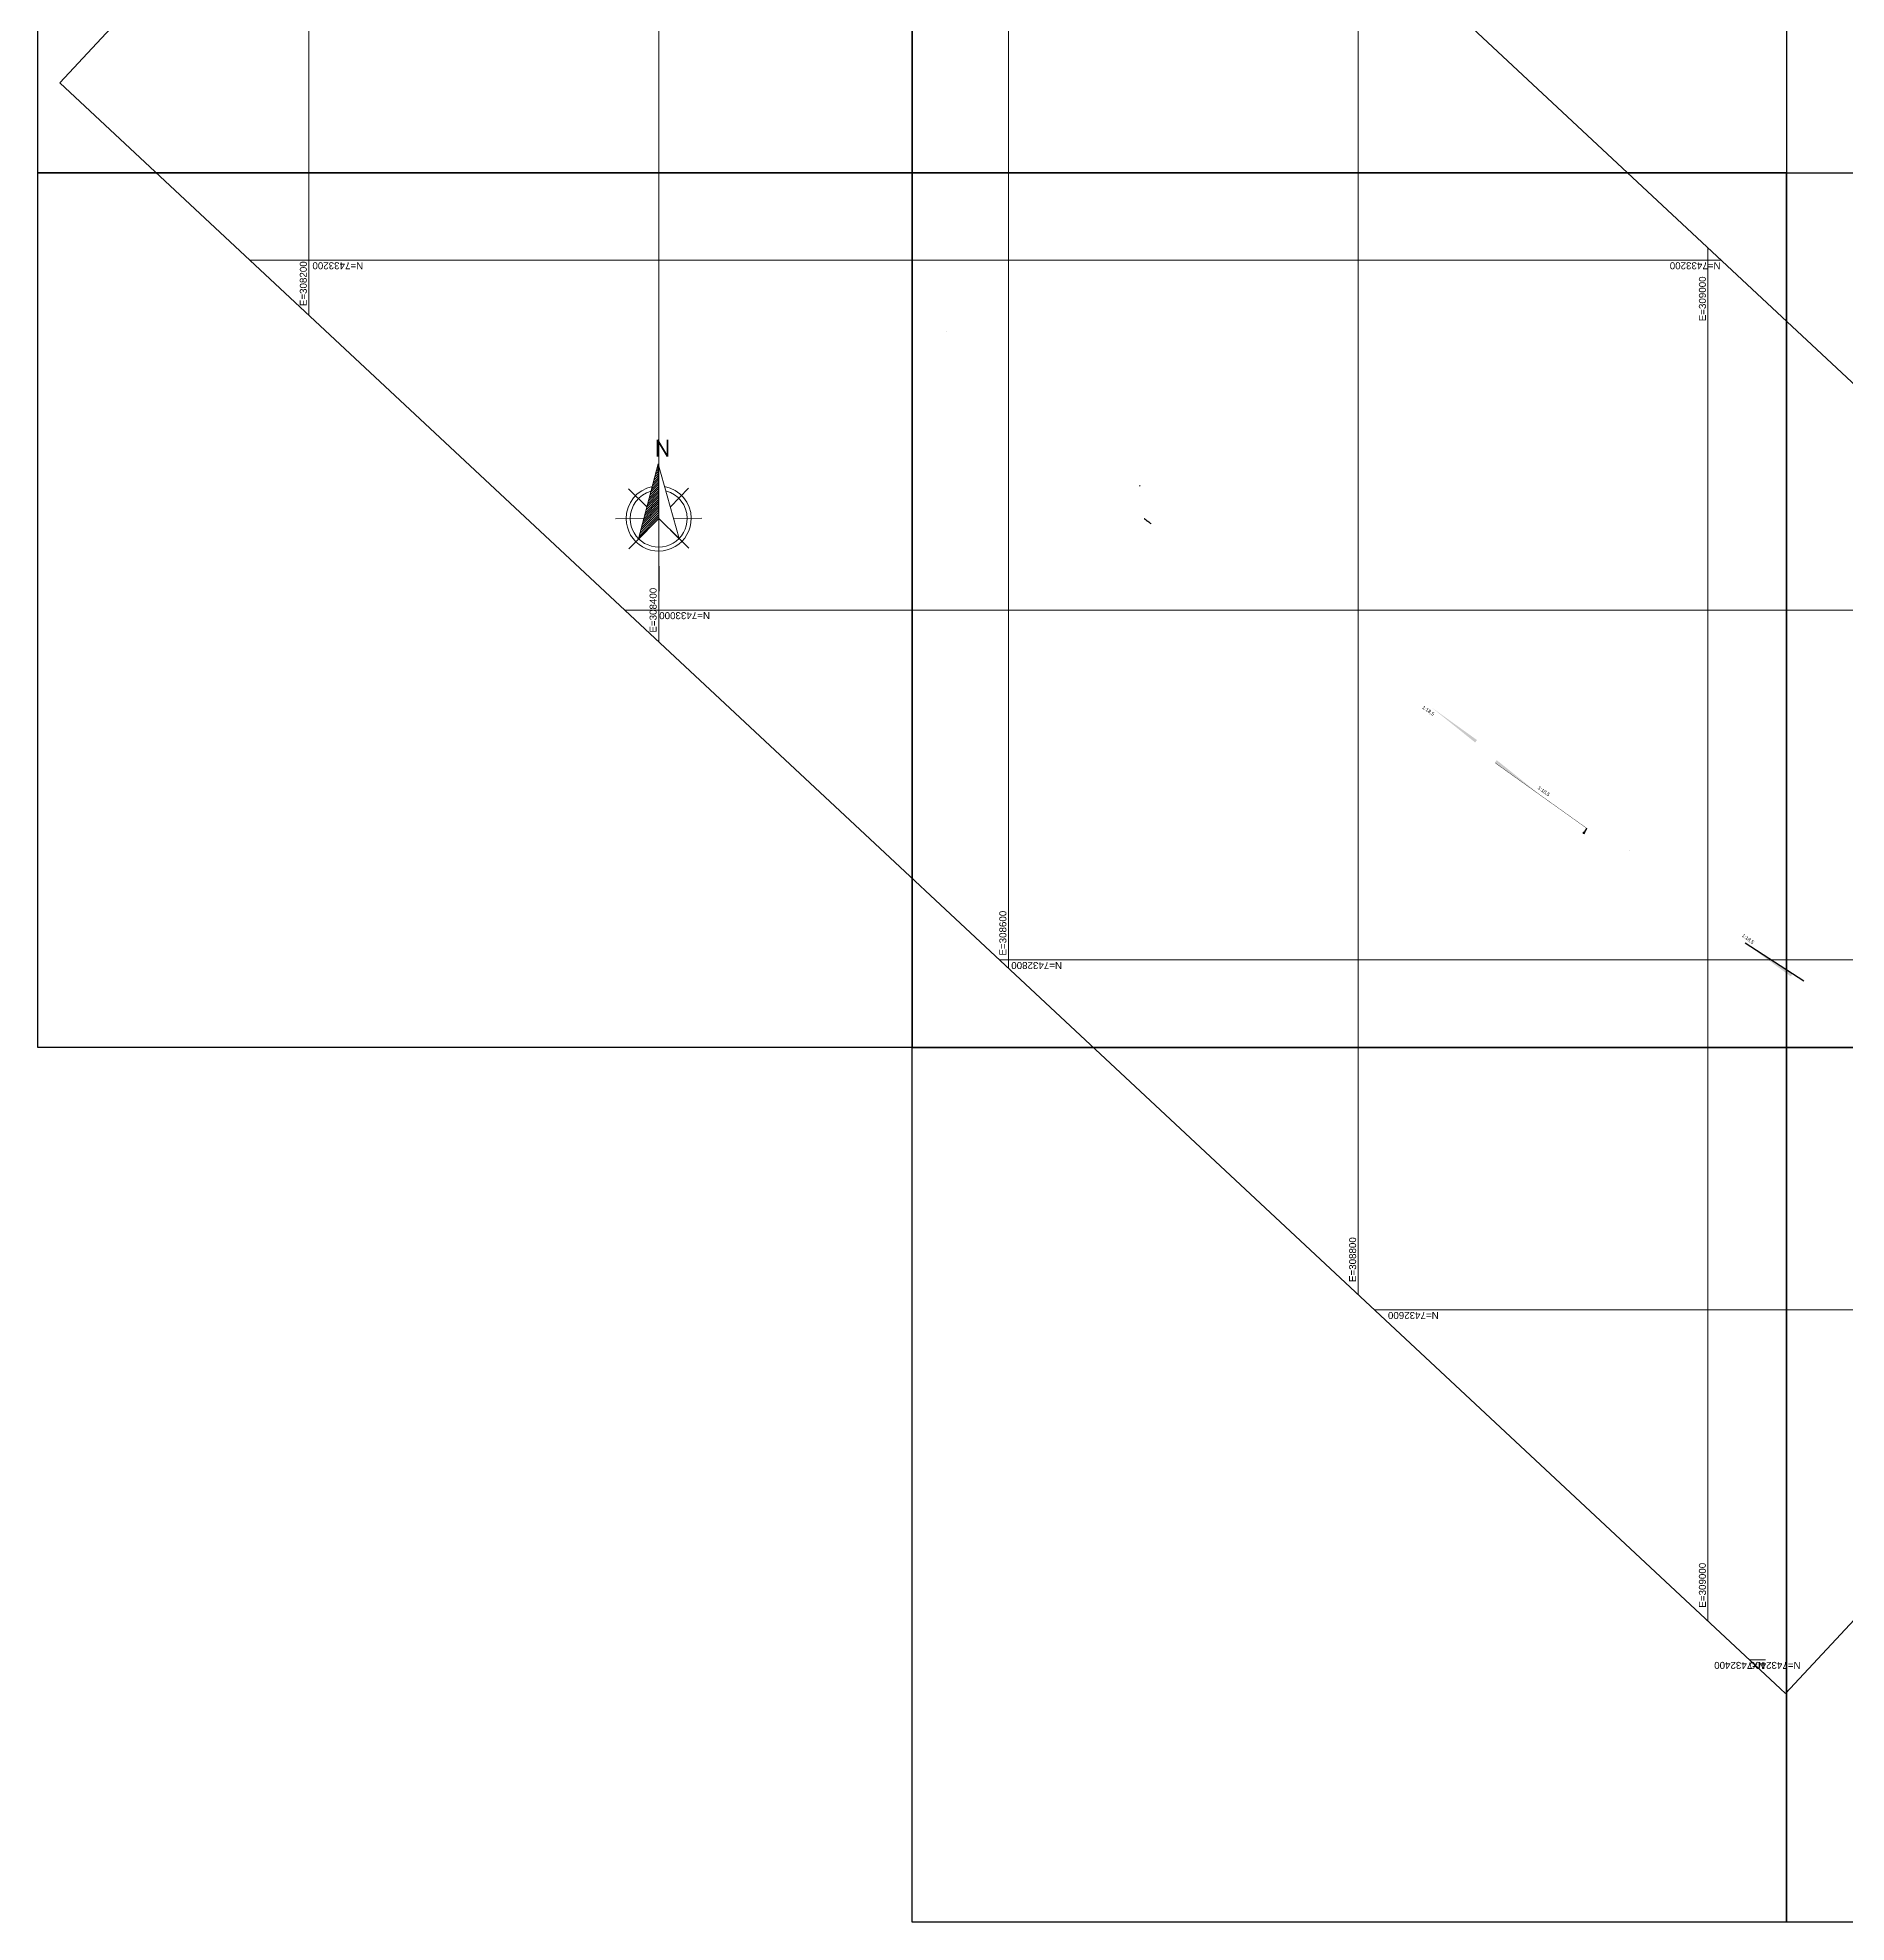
# Model space of a CAD drawing. Header units: metres. Extents: x 307545 to 341809, y 7387092 to 7434457.
# Drawn here: x 308045 to 309079, y 7432250 to 7433327 of the extents above; entities that cross this region are included whole.
import ezdxf
from ezdxf.enums import TextEntityAlignment as Align

# ---------------------------------------------------------------- set-up
doc = ezdxf.new("R2010")
doc.units = ezdxf.units.M
doc.header["$LTSCALE"] = 10
for name, color, linetype, lineweight in [('2 - TIC', 40, 'TIC_LINE', 30), ('A-NORTE', 2, 'Continuous', 9), ('F-VT-MALHA', 8, 'Continuous', 0), ('U-HZ-EIXO TIC_P-V1', 90, 'TIC-P(V1)_LINE', 30)]:
    doc.layers.add(name, color=color, linetype=linetype, lineweight=lineweight)
for name, color, linetype in [('A-IMAGENS', 255, 'Continuous'), ('F-HZ-AMV', 3, 'Continuous'), ('F-SC-MALHA-TXT', 8, 'Continuous')]:
    doc.layers.add(name, color=color, linetype=linetype)
doc.layers.add('A-VIEWPORTS', color=2, linetype='Continuous', plot=False)
doc.styles.add('Arial', font='arial.ttf')
doc.styles.add('R200', font='simplex.shx', dxfattribs={"height": 5})
doc.styles.get("Standard").update_dxf_attribs({"font": 'arial.ttf'})
doc.styles.add('Xref_Eixos$0$Standard', font='simplex.shx')
doc.linetypes.add('TIC-P(V1)_LINE', pattern='A,3.5,-0.25,["TIC-P(V1)",Standard,S=0.175,R=0,X=-0.05,Y=-0.1],-1.15', length=4.9)
doc.linetypes.add('TIC_LINE', pattern='A,3.5,-0.25,["TIC",Standard,S=0.175,R=0,X=-0.05,Y=-0.1],-0.5', length=4.25)
doc.linetypes.add('Xref_Eixos$0$CARGA', pattern='A,5,-5,5,-5,5,-5,5,-5,5,-5,["CARGA",Xref_Eixos$0$Standard,S=2.5,R=0,X=-3.5,Y=-1],-10', length=60)
doc.dimstyles.new('ISO-25', dxfattribs={"dimtxt": 2.5, "dimasz": 2.5, "dimexe": 1.25, "dimexo": 0.625, "dimtad": 1, "dimtxsty": 'Standard', "dimcen": 2.5, "dimadec": 0, "dimazin": 0, "dimtfac": 1, "dimtmove": 0, "dimatfit": 3, "dimfxl": 1, "dimarcsym": 0})
picture_1 = doc.add_image_def('image52.jpg', size_in_pixel=(5000, 5000))
picture_2 = doc.add_image_def('image53.jpg', size_in_pixel=(5000, 5000))
picture_3 = doc.add_image_def('image54.jpg', size_in_pixel=(5000, 5000))
picture_4 = doc.add_image_def('image55.jpg', size_in_pixel=(5000, 5000))
picture_5 = doc.add_image_def('image56.jpg', size_in_pixel=(5000, 5000))
picture_6 = doc.add_image_def('image58.jpg', size_in_pixel=(5000, 5000))
picture_7 = doc.add_image_def('image60.jpg', size_in_pixel=(5000, 5000))

# ---------------------------------------------------------------- blocks, each defined once
blk = doc.blocks.new('*U80')
at = {"layer": 'A-VIEWPORTS', "color": 2, "linetype": 'Continuous', "lineweight": -3}
blk.add_lwpolyline([(309044.3, 7432380.7), (308057.5, 7433301.3), (308449.1, 7433721), (309435.8, 7432800.4)], close=True, dxfattribs=at)
blk = doc.blocks.new('*X81')
at = {"color": 0}
for p, q in [((146.55, -412.41), (147.62, -411.35)), ((146.75, -411.68), (147.62, -410.82)), ((146.95, -410.95), (147.62, -410.29)), ((147.15, -410.22), (147.62, -409.76)), ((147.35, -409.49), (147.62, -409.23)), ((147.55, -408.76), (147.62, -408.7)), ((144.76, -418.98), (147.62, -416.12)), ((144.96, -418.25), (147.62, -415.59)), ((145.16, -417.52), (147.62, -415.06)), ((145.36, -416.79), (147.62, -414.53)), ((145.56, -416.06), (147.62, -414)), ((145.76, -415.33), (147.62, -413.47)), ((145.96, -414.6), (147.62, -412.94)), ((146.16, -413.87), (147.62, -412.41)), ((146.36, -413.14), (147.62, -411.88)), ((143.16, -424.82), (147.62, -420.36)), ((143.36, -424.09), (147.62, -419.83)), ((143.56, -423.36), (147.62, -419.3)), ((143.76, -422.63), (147.62, -418.77)), ((143.96, -421.9), (147.62, -418.24)), ((144.16, -421.17), (147.62, -417.71)), ((144.36, -420.44), (147.62, -417.18)), ((144.56, -419.71), (147.62, -416.65)), ((142.76, -426.28), (147.62, -421.42)), ((142.96, -425.55), (147.62, -420.89))]:
    blk.add_line(p, q, dxfattribs=at)
blk = doc.blocks.new('NORTE')
at = {"layer": 'A-NORTE'}
for p, q in [((0, 72.7), (0, 35.2)), ((-6.7, 48.2), (-17.2, 58.7)), ((6.7, 48.2), (17.2, 58.7)), ((-8.5, 41.5), (-24.7, 41.5)), ((-6.7, 34.8), (-17.2, 24.4)), ((6.7, 34.8), (17.2, 24.4)), ((8.5, 41.5), (24.7, 41.5)), ((0, 28.7), (0, 0))]:
    blk.add_line(p, q, dxfattribs=at)
blk.add_lwpolyline([(-11.7, 30), (0, 72.7), (11.6, 30.1), (0, 41.5), (-11.7, 30)], dxfattribs=at)
for points in [[(-18.6, 41.5, 1), (18.6, 41.5, 0.359415), (3.5, 59.8, 1)], [(-3.5, 59.8, 0.359415), (-18.6, 41.5, 1)]]:
    blk.add_lwpolyline(points, format="xyb", dxfattribs=at)
for start, end in [(105.027, 180), (0, 74.973), (180, 0)]:
    blk.add_arc((0, 41.5), 16.3, start, end, dxfattribs=at)
at = {"layer": 'A-NORTE', "xscale": 2.329019315242768, "yscale": 2.329019315242768, "zscale": 2.329019315242768}
blk.add_blockref('*X81', (-343.8, 1024.1), dxfattribs=at)
at = {"layer": 'A-NORTE', "style": 'R200'}
blk.add_attdef('N', (-2, 77), '', height=9.44, dxfattribs=at)

msp = doc.modelspace()

# ---------------------------------------------------------------- hatches: boundary and pattern name
at = {"layer": 'F-HZ-AMV'}
h = msp.add_hatch(color=250, dxfattribs=at)
h.dxf.hatch_style = 1
h.paths.add_polyline_path([(308866.9, 7432924.3), (308841.6, 7432944.6), (308867.9, 7432925.7)])
h = msp.add_hatch(color=250, dxfattribs=at)
h.dxf.hatch_style = 1
h.paths.add_polyline_path([(308879.2, 7432914.2), (308904.6, 7432893.9), (308878.2, 7432912.7)])
at = {"layer": 'F-HZ-AMV', "ltscale": 5}
msp.add_hatch(color=256, dxfattribs=at).paths.add_polyline_path([(308928.4, 7432873.1, -1), (308929.7, 7432872.2, -1)])
at = {"layer": 'F-HZ-AMV'}
h = msp.add_hatch(color=250, dxfattribs=at)
h.dxf.hatch_style = 1
h.paths.add_polyline_path([(309048.4, 7432792.1), (309021.1, 7432809.7), (309047.4, 7432790.6)])

# ---------------------------------------------------------------- linework, layer by layer
at = {"layer": '2 - TIC', "linetype": 'TIC_LINE', "lineweight": 30}
msp.add_lwpolyline([(309021.2, 7432809.7), (309054.8, 7432788)], dxfattribs=at)
at = {"layer": 'F-HZ-AMV', "ltscale": 5}
msp.add_line((308929.5, 7432873.3), (308930.8, 7432875.1), dxfattribs=at)
at = {"layer": 'F-HZ-AMV', "color": 5, "linetype": 'Xref_Eixos$0$CARGA', "lineweight": 30, "ltscale": 0.1, "flags": 128}
msp.add_lwpolyline([(308675.4, 7433070.9, -0.000063), (308675, 7433071.2)], format="xyb", dxfattribs=at)
at = {"layer": 'F-HZ-AMV', "const_width": 0.2, "flags": 128}
msp.add_lwpolyline([(308930.9, 7432875.1), (308878.2, 7432912.7)], dxfattribs=at)
at = {"layer": 'F-VT-MALHA'}
for p, q in [((308600, 7432795.2), (308600, 7433580.2)), ((308400, 7433546.3), (308400, 7432981.8)), ((308200, 7433418.2), (308200, 7433168.4)), ((308800, 7432608.6), (308800, 7433393.6)), ((309000, 7432422), (309000, 7433207)), ((308166.1, 7433200), (309007.5, 7433200)), ((308380.5, 7433000), (309221.9, 7433000)), ((308594.8, 7432800), (309321.1, 7432800)), ((308809.2, 7432600), (309177, 7432600)), ((309023.6, 7432400), (309032.9, 7432400))]:
    msp.add_line(p, q, dxfattribs=at)
at = {"layer": 'U-HZ-EIXO TIC_P-V1', "color": 90, "linetype": 'TIC-P(V1)_LINE', "lineweight": 30}
msp.add_lwpolyline([(308681.7, 7433049.2), (308681.6, 7433049.3), (308681.3, 7433049.5), (308681, 7433049.7), (308680.9, 7433049.8), (308680.8, 7433049.9), (308680.6, 7433050), (308680.5, 7433050.1), (308680.4, 7433050.2), (308680.3, 7433050.3), (308680.1, 7433050.4), (308680, 7433050.5), (308679.9, 7433050.6), (308679.7, 7433050.6), (308679.6, 7433050.7), (308679.5, 7433050.8), (308679.3, 7433050.9), (308679.2, 7433051), (308679.1, 7433051.1), (308679, 7433051.2), (308678.8, 7433051.3), (308678.7, 7433051.4), (308678.6, 7433051.5), (308678.4, 7433051.6), (308678.3, 7433051.7), (308678.2, 7433051.8), (308678, 7433051.9), (308677.9, 7433052), (308677.8, 7433052.1), (308677.7, 7433052.2)], dxfattribs=at)

# ---------------------------------------------------------------- block references
at = {"layer": 'A-NORTE', "rotation": 0.3942012420536032}
msp.add_blockref('NORTE', (308400.3, 7433010.8), dxfattribs=at).add_auto_attribs({'N': 'N'})
at = {"layer": 'A-VIEWPORTS', "color": 2, "linetype": 'Continuous', "lineweight": -3}
msp.add_blockref('*U80', (0, 0), dxfattribs=at)

# ---------------------------------------------------------------- texts
at = {"layer": 'F-HZ-AMV', "style": 'Arial'}
for rotation, p in [(324.3141, (308840.1, 7432942.5)), (324.4792, (308906.2, 7432896.5)), (323.9945, (309022.9, 7432812.1))]:
    msp.add_attdef('1:18,5', text='1:18,5', height=2, rotation=rotation, dxfattribs=at).set_placement(p, align=Align.MIDDLE_CENTER)
at = {"layer": 'F-SC-MALHA-TXT', "style": 'Arial'}
for s, rotation, p in [('E=308200', 90, (308200, 7433173.7)), ('N=7433200', 180, (309007.2, 7433200)), ('E=308400', 90, (308400, 7432987.1)), ('E=308600', 90, (308600, 7432802.5)), ('E=308800', 90, (308800, 7432615.9)), ('E=309000', 90, (309000, 7432429.8)), ('N=7432400', 180, (309032.6, 7432400))]:
    msp.add_text(s, height=4, rotation=rotation, dxfattribs=at).set_placement(p, align=Align.BOTTOM_LEFT)
for s, rotation, p in [('N=7433200', 180, (308202, 7433200)), ('E=309000', 90, (309000, 7433190.7)), ('N=7433000', 180, (308400.3, 7433000)), ('N=7432800', 180, (308601.6, 7432800)), ('N=7432600', 180, (308817, 7432600)), ('N=7432400', 180, (309023.9, 7432400))]:
    msp.add_text(s, height=4, rotation=rotation, dxfattribs=at).set_placement(p, align=Align.BOTTOM_RIGHT)

# ---------------------------------------------------------------- pictures from other files: only their frames are drawn
at = {"layer": 'A-IMAGENS', "transparency": 33554687}
image = msp.add_image(picture_6, insert=(308044.9, 7433250), size_in_units=(500, 500), dxfattribs=dict(at, brightness=90))
image.dxf.flags = 7
image = msp.add_image(picture_1, insert=(308544.9, 7433250), size_in_units=(500, 500), dxfattribs=dict(at, brightness=90))
image.dxf.flags = 7
image = msp.add_image(picture_2, insert=(308044.9, 7432750), size_in_units=(500, 500), dxfattribs=dict(at, brightness=90))
image.dxf.flags = 6
image = msp.add_image(picture_7, insert=(308544.9, 7432750), size_in_units=(500, 500), dxfattribs=dict(at, brightness=90))
image.dxf.flags = 6
image = msp.add_image(picture_5, insert=(309044.9, 7432750), size_in_units=(500, 500), dxfattribs=dict(at, brightness=90))
image.dxf.flags = 6
image = msp.add_image(picture_4, insert=(308544.9, 7432250), size_in_units=(500, 500), dxfattribs=dict(at, brightness=90))
image.dxf.flags = 6
image = msp.add_image(picture_3, insert=(309044.9, 7432250), size_in_units=(500, 500), dxfattribs=dict(at, brightness=90))
image.dxf.flags = 6

# ---------------------------------------------------------------- leaders
at = {"layer": '2 - TIC', "color": 40, "linetype": 'TIC_LINE', "lineweight": 30}
for points in [[(308564.5, 7433159.1), (308564.5, 7433159.1)], [(308955.3, 7432862.6), (308955.3, 7432862.6)]]:
    msp.add_leader(points, dimstyle='ISO-25', override={"dimscale": 1, "dimasz": 0.01}, dxfattribs=at)

doc.saveas('drawing.dxf')
